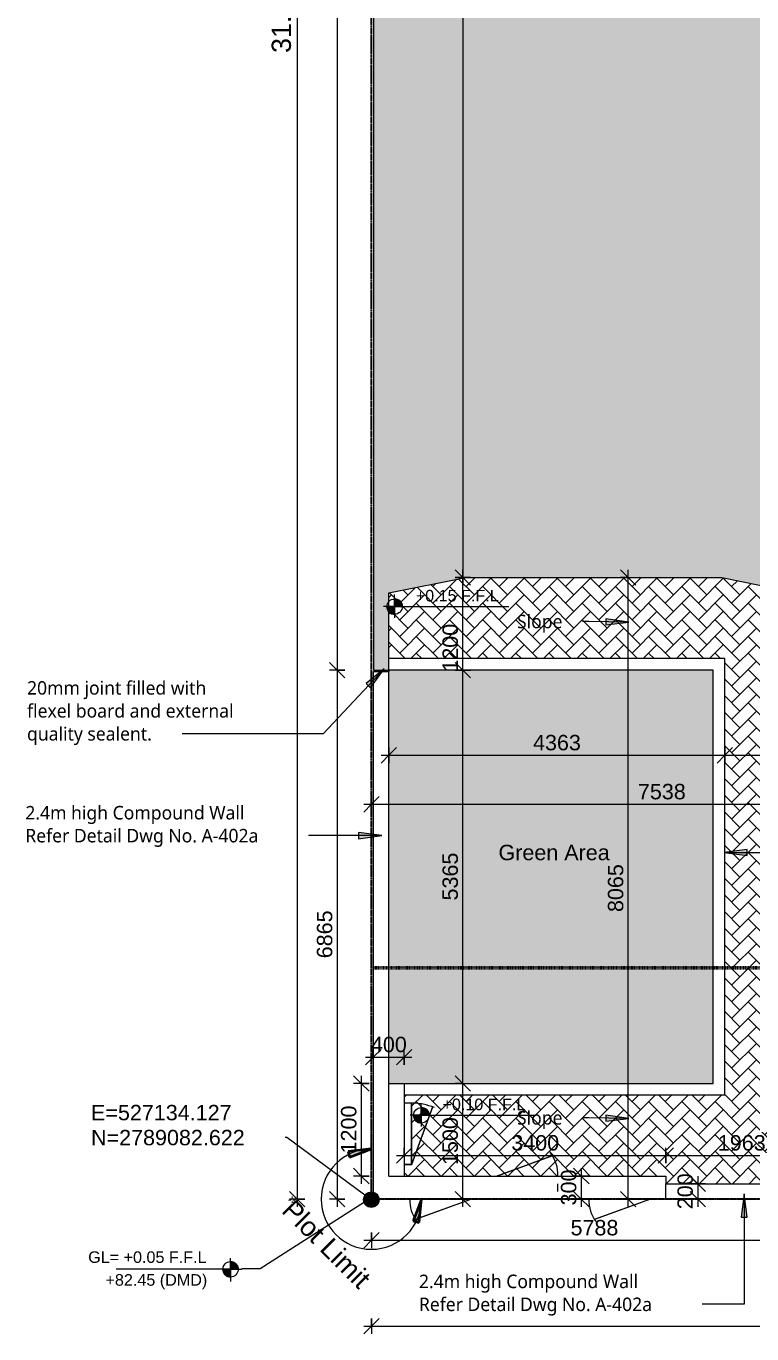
# Model space of a CAD drawing. Header units: millimetres. Extents: x -11775 to 1045055, y -409013 to 338495.
# Drawn here: x -11748 to -2323, y -19826 to -2858 of the extents above; entities that cross this region are included whole.
import ezdxf

# ---------------------------------------------------------------- set-up
doc = ezdxf.new("R2010")
doc.units = ezdxf.units.MM
doc.linetypes.add('Dash dot2', pattern=[6, 3, -1.5, 0, -1.5])
doc.linetypes.add('Double dash', pattern=[55, 20, -5, 10, -5, 10, -5])
for name, color, linetype, lineweight in [('A-ANNO-DIMS', 211, 'Continuous', 9), ('A-ANNO-DIMS-100', 211, 'Continuous', 9), ('A-ANNO-NOTE', 131, 'Continuous', 9), ('A-DETL', 90, 'Continuous', 9), ('A-DETL-GENF', 92, 'Continuous', 9), ('A-DETL-THIN', 151, 'Continuous', 9), ('A-FLOR', 192, 'Continuous', 9), ('A-FLOR-PATT', 8, 'Continuous', 9), ('A-GLAZ', 151, 'Continuous', 9), ('A-WALL', 113, 'Continuous', 9), ('C-PROP-LINE', 91, 'Double dash', 25), ('G-ANNO-TEXT', 231, 'Continuous', 9), ('Q-CASE', 31, 'Continuous', 9)]:
    doc.layers.add(name, color=color, linetype=linetype, lineweight=lineweight)
doc.styles.add('Arial', font='arial.ttf', dxfattribs={"height": 250})
doc.styles.add('Arial_1', font='arial.ttf', dxfattribs={"height": 150})
doc.styles.add('Arial_2', font='arial.ttf', dxfattribs={"height": 200})
doc.styles.add('Arial_5', font='arial.ttf', dxfattribs={"height": 250})
doc.styles.add('Lucida Sans Unicode_2', font='l_10646.ttf', dxfattribs={"height": 175})
doc.dimstyles.new('Plot-dimension', dxfattribs={"dimscale": 304.8, "dimtxt": 255.06485, "dimasz": 0.656168, "dimexe": 0.328084, "dimexo": 0.0625, "dimgap": 0.016404, "dimtad": 1, "dimlfac": 0.001, "dimrnd": 0.01, "dimzin": 0, "dimdsep": 46, "dimtxsty": 'Arial', "dimblk1": 'OBLIQUE', "dimblk2": 'OBLIQUE', "dimsah": 1, "dimcen": 0.09, "dimdle": 0.328084, "dimazin": 0, "dimtfac": 1, "dimtdec": 4, "dimtix": 1, "dimtmove": 0, "dimatfit": 3, "dimfxl": 0.328084, "dimfxlon": 1, "dimtvp": 1, "dimtolj": 1, "dimtzin": 0, "dimarcsym": 2})
doc.dimstyles.new('Plot-limit-text', dxfattribs={"dimscale": 304.8, "dimtxt": 255.06485, "dimasz": 0.984252, "dimexe": 0.787402, "dimexo": 0.492126, "dimgap": 0.574147, "dimtad": 1, "dimdec": 0, "dimzin": 0, "dimdsep": 46, "dimtxsty": 'Arial_5', "dimsah": 1, "dimcen": 0.09, "dimazin": 0, "dimtfac": 1, "dimtdec": 4, "dimtix": 1, "dimtmove": 2, "dimatfit": 3, "dimfxl": 1, "dimtvp": 1, "dimtolj": 1, "dimtzin": 0, "dimarcsym": 2})
doc.dimstyles.new('Setingout-dim', dxfattribs={"dimscale": 304.8, "dimtxt": 204.05188, "dimasz": 0.656168, "dimexe": 0.328084, "dimexo": 0.0625, "dimgap": 0.016404, "dimtad": 1, "dimdec": 0, "dimzin": 0, "dimdsep": 46, "dimtxsty": 'Arial_2', "dimblk1": 'OBLIQUE', "dimblk2": 'OBLIQUE', "dimsah": 1, "dimcen": 0.09, "dimdle": 0.328084, "dimazin": 0, "dimtfac": 1, "dimtdec": 4, "dimtix": 1, "dimtmove": 0, "dimatfit": 3, "dimfxl": 0.328084, "dimfxlon": 1, "dimtvp": 1, "dimtolj": 1, "dimtzin": 0, "dimarcsym": 2})
doc.dimstyles.new('Setingout-dim_1', dxfattribs={"dimscale": 304.8, "dimtxt": 204.05188, "dimasz": 0.656168, "dimexe": 0.328084, "dimexo": 0.0625, "dimgap": 0.016404, "dimtad": 1, "dimdec": 0, "dimzin": 0, "dimdsep": 46, "dimtxsty": 'Arial_2', "dimblk1": 'OBLIQUE', "dimblk2": 'OBLIQUE', "dimsah": 1, "dimcen": 0.09, "dimdle": 0.328084, "dimazin": 0, "dimtfac": 1, "dimtdec": 4, "dimtix": 1, "dimtmove": 2, "dimatfit": 3, "dimfxl": 0.328084, "dimfxlon": 1, "dimtvp": 1, "dimtolj": 1, "dimtzin": 0, "dimarcsym": 2})

# ---------------------------------------------------------------- blocks, each defined once
blk = doc.blocks.new('ssm - ssm-1655426-Settingout Plan')
at = {"layer": 'A-GLAZ'}
for p, q in [((-400, 100), (328, 365)), ((329, 362), (-391, 100)), ((328, 365), (329, 362))]:
    blk.add_line(p, q, dxfattribs=at)
blk.add_arc((-54, 119), 454, 357.6574, 37.6597, dxfattribs=at)
blk = doc.blocks.new('sm - sm-1656433-Settingout Plan')
at = {"layer": 'Q-CASE'}
for p, q in [((-400, 100), (328, 365)), ((329, 362), (-391, 100)), ((328, 365), (329, 362))]:
    blk.add_line(p, q, dxfattribs=at)
blk.add_arc((-54, 119), 454, 357.6574, 34.9983, dxfattribs=at)
blk = doc.blocks.new('mdb - mdb-1660036-Settingout Plan')
at = {"layer": 'Q-CASE'}
for p, q in [((-347, 469), (399, 197)), ((400, 200), (-346, 472)), ((-400, 100), (-400, 200)), ((400, 200), (-400, 200)), ((-397, 197), (397, 197)), ((-397, 197), (-397, 100)), ((400, 196), (-395, 196)), ((-395, 196), (-395, 100)), ((-160, 303), (-161, 300)), ((397, 100), (397, 197)), ((399, 197), (400, 200)), ((400, 200), (400, 100)), ((400, 100), (400, 196))]:
    blk.add_line(p, q, dxfattribs=at)
blk.add_arc((399, 197), 794, 158.0895, 179.7972, dxfattribs=at)
blk = doc.blocks.new('ONU - ONU-1657418-Settingout Plan')
at = {"layer": 'Q-CASE'}
for p, q in [((-400, 100), (328, 365)), ((329, 362), (-391, 100)), ((328, 365), (329, 362))]:
    blk.add_line(p, q, dxfattribs=at)
blk.add_arc((-54, 119), 454, 357.6574, 36.9283, dxfattribs=at)
blk = doc.blocks.new('Family - ___-757194-Settingout Plan')
at = {"layer": 'C-PROP-LINE'}
for p, q in [((-7264, -18078), (-7264, 12922)), ((324, -18078), (-7264, -18078))]:
    blk.add_line(p, q, dxfattribs=at)
blk = doc.blocks.new('DIMBLOCK5-Settingout Plan')
at = {"layer": 'A-ANNO-DIMS-100', "transparency": 16777216}
for p, q in [((-6077, 7037), (-6177, 7137)), ((-5977, 7037), (-6177, 7037)), ((-6077, 7037), (-6077, -10113)), ((-6077, 7037), (-5977, 6937)), ((-6077, 7037), (-5977, 7037)), ((-6077, -10013), (-6177, -9913)), ((-5977, -10013), (-6177, -10013)), ((-6077, -10013), (-5977, -10113)), ((-6077, -10013), (-5977, -10013))]:
    blk.add_line(p, q, dxfattribs=at)
at = {"layer": 'A-ANNO-DIMS-100', "color": 0, "transparency": 16777216, "insert": (-6341, -1872), "char_height": 200, "width": 922.94, "attachment_point": 1, "rotation": 90, "line_spacing_factor": 0.941778, "style": 'Arial_2'}
blk.add_mtext('17050', dxfattribs=at)
blk = doc.blocks.new('_Oblique')
at = {"color": 0, "linetype": 'ByBlock', "lineweight": -2}
blk.add_line((-0.5, -0.5), (0.5, 0.5), dxfattribs=at)
blk = doc.blocks.new('DIMBLOCK6-Settingout Plan')
at = {"layer": 'A-ANNO-DIMS-100', "transparency": 16777216}
for p, q in [((-6077, -16578), (-6177, -16478)), ((-6177, -16578), (-5977, -16578)), ((-6077, -16578), (-6177, -16578)), ((-6077, -18178), (-6077, -16578)), ((-6077, -16578), (-5977, -16678)), ((-6077, -18078), (-6177, -17978)), ((-6177, -18078), (-5977, -18078)), ((-6077, -18078), (-6177, -18078)), ((-6077, -18078), (-5977, -18178))]:
    blk.add_line(p, q, dxfattribs=at)
at = {"layer": 'A-ANNO-DIMS-100', "color": 0, "transparency": 16777216, "insert": (-6341, -17635), "char_height": 200, "width": 738.35, "attachment_point": 1, "rotation": 90, "line_spacing_factor": 0.941778, "style": 'Arial_2'}
blk.add_mtext('1500', dxfattribs=at)
blk = doc.blocks.new('DIMBLOCK7-Settingout Plan')
at = {"layer": 'A-ANNO-DIMS-100', "transparency": 16777216}
for p, q in [((-6077, -11213), (-6177, -11113)), ((-6177, -11213), (-5977, -11213)), ((-6077, -11213), (-6177, -11213)), ((-6077, -16578), (-6077, -11213)), ((-6077, -11213), (-5977, -11313)), ((-6077, -16578), (-6177, -16478)), ((-6177, -16578), (-5977, -16578)), ((-6077, -16578), (-6177, -16578)), ((-6077, -16578), (-5977, -16678))]:
    blk.add_line(p, q, dxfattribs=at)
at = {"layer": 'A-ANNO-DIMS-100', "color": 0, "transparency": 16777216, "insert": (-6341, -14203), "char_height": 200, "width": 738.35, "attachment_point": 1, "rotation": 90, "line_spacing_factor": 0.941778, "style": 'Arial_2'}
blk.add_mtext('5365', dxfattribs=at)
blk = doc.blocks.new('DIMBLOCK8-Settingout Plan')
at = {"layer": 'A-ANNO-DIMS-100', "transparency": 16777216}
for p, q in [((-6077, -10013), (-6177, -9913)), ((-6077, -11213), (-6077, -9913)), ((-6177, -10013), (-5977, -10013)), ((-6077, -10013), (-6177, -10013)), ((-6077, -10013), (-5977, -10113)), ((-6077, -11213), (-6177, -11113)), ((-6177, -11213), (-5977, -11213)), ((-6077, -11213), (-6177, -11213)), ((-6077, -11213), (-5977, -11313))]:
    blk.add_line(p, q, dxfattribs=at)
at = {"layer": 'A-ANNO-DIMS-100', "color": 0, "transparency": 16777216, "insert": (-6341, -11234), "char_height": 200, "width": 738.35, "attachment_point": 1, "rotation": 90, "line_spacing_factor": 0.941778, "style": 'Arial_2'}
blk.add_mtext('1200', dxfattribs=at)
blk = doc.blocks.new('DIMBLOCK12-Settingout Plan')
at = {"layer": 'A-ANNO-DIMS-100', "transparency": 16777216}
for p, q in [((-7139, -12319), (-2676, -12319)), ((-7039, -12319), (-7139, -12419)), ((-7039, -12319), (-6939, -12219)), ((-7039, -12219), (-7039, -12419)), ((-7039, -12319), (-7039, -12219)), ((-2676, -12319), (-2776, -12419)), ((-2676, -12319), (-2576, -12219)), ((-2676, -12219), (-2676, -12419)), ((-2676, -12319), (-2676, -12219))]:
    blk.add_line(p, q, dxfattribs=at)
at = {"layer": 'A-ANNO-DIMS-100', "color": 0, "transparency": 16777216, "insert": (-5165, -12054), "char_height": 200, "width": 738.35, "attachment_point": 1, "line_spacing_factor": 0.941778, "style": 'Arial_2'}
blk.add_mtext('4363', dxfattribs=at)
blk = doc.blocks.new('DIMBLOCK13-Settingout Plan')
at = {"layer": 'A-ANNO-DIMS-100', "transparency": 16777216}
for p, q in [((-2676, -12319), (-2776, -12419)), ((-2676, -12319), (-2576, -12219)), ((-2676, -12219), (-2676, -12419)), ((-2676, -12319), (-2676, -12219)), ((-2676, -12319), (424, -12319)), ((324, -12319), (224, -12419)), ((324, -12319), (424, -12219)), ((324, -12219), (324, -12419)), ((324, -12319), (324, -12219))]:
    blk.add_line(p, q, dxfattribs=at)
at = {"layer": 'A-ANNO-DIMS-100', "color": 0, "transparency": 16777216, "insert": (-1484, -12054), "char_height": 200, "width": 738.35, "attachment_point": 1, "line_spacing_factor": 0.941778, "style": 'Arial_2'}
blk.add_mtext('3000', dxfattribs=at)
blk = doc.blocks.new('DIMBLOCK22-Settingout Plan')
at = {"layer": 'A-ANNO-DIMS-100', "transparency": 16777216}
for p, q in [((-8229, 12922), (-8329, 13022)), ((-8129, 12922), (-8329, 12922)), ((-8229, 13022), (-8229, -18178)), ((-8229, 12922), (-8129, 12822)), ((-8229, 12922), (-8129, 12922)), ((-8229, -18078), (-8329, -17978)), ((-8129, -18078), (-8329, -18078)), ((-8229, -18078), (-8129, -18178)), ((-8229, -18078), (-8129, -18078))]:
    blk.add_line(p, q, dxfattribs=at)
at = {"layer": 'A-ANNO-DIMS-100', "color": 0, "transparency": 16777216, "insert": (-8559, -3206), "char_height": 250, "width": 1506.84, "attachment_point": 1, "rotation": 90, "line_spacing_factor": 0.941778, "style": 'Arial'}
blk.add_mtext('31.00 m', dxfattribs=at)
blk = doc.blocks.new('DIMBLOCK25-Settingout Plan')
at = {"layer": 'A-ANNO-DIMS-100', "transparency": 16777216}
for p, q in [((-7264, -19726), (-7164, -19626)), ((-7264, -19626), (-7264, -19826)), ((-7264, -19726), (-7264, -19626)), ((6736, -19726), (6836, -19626)), ((6736, -19626), (6736, -19826)), ((6736, -19726), (6736, -19626)), ((-7364, -19726), (6836, -19726)), ((-7264, -19726), (-7364, -19826)), ((6736, -19726), (6636, -19826))]:
    blk.add_line(p, q, dxfattribs=at)
at = {"layer": 'A-ANNO-DIMS-100', "color": 0, "transparency": 16777216, "insert": (-892, -19396), "char_height": 250, "width": 1506.84, "attachment_point": 1, "line_spacing_factor": 0.941778, "style": 'Arial'}
blk.add_mtext('14.00 m', dxfattribs=at)
blk = doc.blocks.new('DIMBLOCK26-Settingout Plan')
at = {"layer": 'A-ANNO-DIMS-100', "lineweight": 35, "transparency": 16777216}
for points in [[(-7264, -17427), (-7565, -17458), (-7547, -17535)], [(-6613, -18078), (-6721, -18361), (-6644, -18379)]]:
    blk.add_hatch(color=256, dxfattribs=at).paths.add_polyline_path(points)
at = {"layer": 'A-ANNO-DIMS-100', "transparency": 16777216}
for p, q in [((-7264, -17427), (-7264, -17097)), ((-7264, -17427), (-7264, -17427)), ((-7264, -17427), (-7264, -17667)), ((-6613, -18078), (-6853, -18078)), ((-6613, -18078), (-6283, -18078))]:
    blk.add_line(p, q, dxfattribs=at)
at = {"layer": 'A-ANNO-DIMS-100', "lineweight": 35, "transparency": 16777216}
for p, q in [((-7264, -17427), (-7565, -17458)), ((-7565, -17458), (-7547, -17535)), ((-7547, -17535), (-7264, -17427)), ((-6613, -18078), (-6721, -18361)), ((-6644, -18379), (-6613, -18078)), ((-6721, -18361), (-6644, -18379))]:
    blk.add_line(p, q, dxfattribs=at)
at = {"layer": 'A-ANNO-DIMS-100', "transparency": 16777216}
blk.add_arc((-7264, -18078), 651, 90, 360, dxfattribs=at)
blk.add_arc((-7264, -18078), 651, 90, 360, dxfattribs=at)
at = {"layer": 'A-ANNO-DIMS-100', "color": 0, "transparency": 16777216, "insert": (-8266, -18064), "char_height": 250, "width": 1723.45, "attachment_point": 1, "rotation": 315, "line_spacing_factor": 0.941778, "style": 'Arial_5'}
blk.add_mtext('\u200c\u200dPlot Limit', dxfattribs=at)
blk = doc.blocks.new('DIMBLOCK35-Settingout Plan')
at = {"layer": 'A-ANNO-DIMS-100', "transparency": 16777216}
for p, q in [((-7364, -18612), (-1476, -18612)), ((-7264, -18612), (-7364, -18712)), ((-7264, -18612), (-7164, -18512)), ((-7264, -18512), (-7264, -18712)), ((-7264, -18612), (-7264, -18512)), ((-1476, -18612), (-1576, -18712)), ((-1476, -18612), (-1376, -18512)), ((-1476, -18512), (-1476, -18712)), ((-1476, -18612), (-1476, -18512))]:
    blk.add_line(p, q, dxfattribs=at)
at = {"layer": 'A-ANNO-DIMS-100', "color": 0, "transparency": 16777216, "insert": (-4678, -18348), "char_height": 200, "width": 738.35, "attachment_point": 1, "line_spacing_factor": 0.941778, "style": 'Arial_2'}
blk.add_mtext('5788', dxfattribs=at)
blk = doc.blocks.new('DIMBLOCK40-Settingout Plan')
at = {"layer": 'A-ANNO-DIMS-100', "transparency": 16777216}
for p, q in [((-7707, 12922), (-7807, 13022)), ((-7607, 12922), (-7807, 12922)), ((-7707, 13022), (-7707, -11213)), ((-7707, 12922), (-7607, 12822)), ((-7707, 12922), (-7607, 12922)), ((-7707, -11213), (-7807, -11113)), ((-7607, -11213), (-7807, -11213)), ((-7707, -11213), (-7607, -11313)), ((-7707, -11213), (-7607, -11213))]:
    blk.add_line(p, q, dxfattribs=at)
at = {"layer": 'A-ANNO-DIMS-100', "color": 0, "transparency": 16777216, "insert": (-7972, 470), "char_height": 200, "width": 922.94, "attachment_point": 1, "rotation": 90, "line_spacing_factor": 0.941778, "style": 'Arial_2'}
blk.add_mtext('24135', dxfattribs=at)
blk = doc.blocks.new('DIMBLOCK41-Settingout Plan')
at = {"layer": 'A-ANNO-DIMS-100', "transparency": 16777216}
for p, q in [((-7707, -11213), (-7807, -11113)), ((-7607, -11213), (-7807, -11213)), ((-7707, -11213), (-7707, -18178)), ((-7707, -11213), (-7607, -11313)), ((-7707, -11213), (-7607, -11213)), ((-7707, -18078), (-7807, -17978)), ((-7607, -18078), (-7807, -18078)), ((-7707, -18078), (-7607, -18178)), ((-7707, -18078), (-7607, -18078))]:
    blk.add_line(p, q, dxfattribs=at)
at = {"layer": 'A-ANNO-DIMS-100', "color": 0, "transparency": 16777216, "insert": (-7972, -14953), "char_height": 200, "width": 738.35, "attachment_point": 1, "rotation": 90, "line_spacing_factor": 0.941778, "style": 'Arial_2'}
blk.add_mtext('6865', dxfattribs=at)
blk = doc.blocks.new('125-lvl - BEL-LVL-1026112-Settingout Plan')
at = {"layer": 'A-ANNO-NOTE'}
h = blk.add_hatch(color=256, dxfattribs=at)
edge = h.paths.add_edge_path()
edge.add_line((0, 0), (0, -1))
edge.add_arc((0, 0), 1, 180, 270, ccw=False)
edge.add_line((-1, 0), (0, 0))
h = blk.add_hatch(color=256, dxfattribs=at)
edge = h.paths.add_edge_path()
edge.add_line((0, 0), (0, 1))
edge.add_arc((0, 0), 1, 0, 90, ccw=False)
edge.add_line((1, 0), (0, 0))
for p, q in [((0, 0), (-1.45, 0)), ((0, 0), (-1, 0)), ((0, 0), (0, 1.58)), ((0, 1), (0, 0)), ((0, 0), (2.78, 0)), ((0, 0), (0, -1.46)), ((0, -1), (0, 0)), ((0, 0), (1, 0)), ((2.78, 0), (14.85, 0))]:
    blk.add_line(p, q, dxfattribs=at)
blk.add_circle((0, 0), 1, dxfattribs=at)
for start, end in [(0, 90), (180, 270)]:
    blk.add_arc((0, 0), 1, start, end, dxfattribs=at)
blk = doc.blocks.new('DIMBLOCK44-Settingout Plan')
at = {"layer": 'A-ANNO-DIMS-100', "transparency": 16777216}
for p, q in [((-3929, -10013), (-4029, -9913)), ((-3929, -18178), (-3929, -9913)), ((-4029, -10013), (-3829, -10013)), ((-3929, -10013), (-4029, -10013)), ((-3929, -10013), (-3829, -10113)), ((-3929, -18078), (-4029, -17978)), ((-4029, -18078), (-3829, -18078)), ((-3929, -18078), (-4029, -18078)), ((-3929, -18078), (-3829, -18178))]:
    blk.add_line(p, q, dxfattribs=at)
at = {"layer": 'A-ANNO-DIMS-100', "color": 0, "transparency": 16777216, "insert": (-4193, -14353), "char_height": 200, "width": 738.35, "attachment_point": 1, "rotation": 90, "line_spacing_factor": 0.941778, "style": 'Arial_2'}
blk.add_mtext('8065', dxfattribs=at)
blk = doc.blocks.new('DIMBLOCK46-Settingout Plan')
at = {"layer": 'A-ANNO-DIMS-100', "transparency": 16777216}
for p, q in [((-7264, -12955), (-7164, -12855)), ((-7264, -12855), (-7264, -13055)), ((-7264, -12955), (-7264, -12855)), ((274, -12955), (374, -12855)), ((274, -13055), (274, -12855)), ((-7364, -12955), (374, -12955)), ((-7264, -12955), (-7364, -13055)), ((274, -12955), (174, -13055)), ((274, -12955), (274, -13055))]:
    blk.add_line(p, q, dxfattribs=at)
at = {"layer": 'A-ANNO-DIMS-100', "color": 0, "transparency": 16777216, "insert": (-3803, -12690), "char_height": 200, "width": 738.35, "attachment_point": 1, "line_spacing_factor": 0.941778, "style": 'Arial_2'}
blk.add_mtext('7538', dxfattribs=at)
blk = doc.blocks.new('DIMBLOCK56-Settingout Plan')
at = {"layer": 'A-ANNO-DIMS-100', "transparency": 16777216}
for p, q in [((-7395, -16578), (-7495, -16478)), ((-7295, -16578), (-7495, -16578)), ((-7395, -16478), (-7395, -17878)), ((-7395, -16578), (-7295, -16678)), ((-7395, -16578), (-7295, -16578)), ((-7395, -17778), (-7495, -17678)), ((-7295, -17778), (-7495, -17778)), ((-7395, -17778), (-7295, -17878)), ((-7395, -17778), (-7295, -17778))]:
    blk.add_line(p, q, dxfattribs=at)
at = {"layer": 'A-ANNO-DIMS-100', "color": 0, "transparency": 16777216, "insert": (-7659, -17485), "char_height": 200, "width": 738.35, "attachment_point": 1, "rotation": 90, "line_spacing_factor": 0.941778, "style": 'Arial_2'}
blk.add_mtext('1200', dxfattribs=at)
blk = doc.blocks.new('DIMBLOCK57-Settingout Plan')
at = {"layer": 'A-ANNO-DIMS-100', "transparency": 16777216}
for p, q in [((-7339, -16236), (-6739, -16236)), ((-7239, -16236), (-7339, -16336)), ((-7239, -16236), (-7139, -16136)), ((-7239, -16136), (-7239, -16336)), ((-7239, -16236), (-7239, -16136)), ((-6839, -16236), (-6939, -16336)), ((-6839, -16236), (-6739, -16136)), ((-6839, -16336), (-6839, -16136)), ((-6839, -16236), (-6839, -16336))]:
    blk.add_line(p, q, dxfattribs=at)
at = {"layer": 'A-ANNO-DIMS-100', "color": 0, "transparency": 16777216, "insert": (-7270, -15971), "char_height": 200, "width": 553.77, "attachment_point": 1, "line_spacing_factor": 0.941778, "style": 'Arial_2'}
blk.add_mtext('400', dxfattribs=at)
blk = doc.blocks.new('DIMBLOCK58-Settingout Plan')
at = {"layer": 'A-ANNO-DIMS-100', "transparency": 16777216}
for p, q in [((-6839, -17511), (-6739, -17411)), ((-6839, -17411), (-6839, -17611)), ((-6839, -17511), (-6839, -17411)), ((-3439, -17511), (-3339, -17411)), ((-3439, -17611), (-3439, -17411)), ((-6939, -17511), (-3439, -17511)), ((-6839, -17511), (-6939, -17611)), ((-3439, -17511), (-3539, -17611)), ((-3439, -17511), (-3439, -17611))]:
    blk.add_line(p, q, dxfattribs=at)
at = {"layer": 'A-ANNO-DIMS-100', "color": 0, "transparency": 16777216, "insert": (-5447, -17247), "char_height": 200, "width": 738.35, "attachment_point": 1, "line_spacing_factor": 0.941778, "style": 'Arial_2'}
blk.add_mtext('3400', dxfattribs=at)
blk = doc.blocks.new('DIMBLOCK59-Settingout Plan')
at = {"layer": 'A-ANNO-DIMS-100', "transparency": 16777216}
for p, q in [((-3439, -17511), (-3339, -17411)), ((-3439, -17611), (-3439, -17411)), ((-1476, -17511), (-1376, -17411)), ((-1476, -17411), (-1476, -17611)), ((-1476, -17511), (-1476, -17411)), ((-3439, -17511), (-3539, -17611)), ((-3439, -17511), (-1376, -17511)), ((-3439, -17511), (-3439, -17611)), ((-1476, -17511), (-1576, -17611))]:
    blk.add_line(p, q, dxfattribs=at)
at = {"layer": 'A-ANNO-DIMS-100', "color": 0, "transparency": 16777216, "insert": (-2765, -17247), "char_height": 200, "width": 738.35, "attachment_point": 1, "line_spacing_factor": 0.941778, "style": 'Arial_2'}
blk.add_mtext('1963', dxfattribs=at)
blk = doc.blocks.new('DIMBLOCK60-Settingout Plan')
at = {"layer": 'A-ANNO-DIMS-100', "transparency": 16777216}
for p, q in [((-4538, -17778), (-4638, -17678)), ((-4438, -17778), (-4638, -17778)), ((-4538, -17678), (-4538, -18178)), ((-4538, -17778), (-4438, -17878)), ((-4538, -17778), (-4438, -17778)), ((-4538, -18078), (-4638, -17978)), ((-4438, -18078), (-4638, -18078)), ((-4538, -18078), (-4438, -18178)), ((-4538, -18078), (-4438, -18078))]:
    blk.add_line(p, q, dxfattribs=at)
at = {"layer": 'A-ANNO-DIMS-100', "color": 0, "transparency": 16777216, "insert": (-4803, -18159), "char_height": 200, "width": 553.77, "attachment_point": 1, "rotation": 90, "line_spacing_factor": 0.941778, "style": 'Arial_2'}
blk.add_mtext('300', dxfattribs=at)
blk = doc.blocks.new('DIMBLOCK61-Settingout Plan')
at = {"layer": 'A-ANNO-DIMS-100', "transparency": 16777216}
for p, q in [((-3026, -17878), (-3126, -17778)), ((-3026, -17778), (-3026, -18178)), ((-2926, -17878), (-3126, -17878)), ((-3026, -18078), (-3126, -17978)), ((-3026, -17878), (-2926, -17978)), ((-3026, -17878), (-2926, -17878)), ((-2926, -18078), (-3126, -18078)), ((-3026, -18078), (-2926, -18178)), ((-3026, -18078), (-2926, -18078))]:
    blk.add_line(p, q, dxfattribs=at)
at = {"layer": 'A-ANNO-DIMS-100', "color": 0, "transparency": 16777216, "insert": (-3290, -18209), "char_height": 200, "width": 553.77, "attachment_point": 1, "rotation": 90, "line_spacing_factor": 0.941778, "style": 'Arial_2'}
blk.add_mtext('200', dxfattribs=at)

msp = doc.modelspace()

# ---------------------------------------------------------------- hatches: boundary and pattern name
at = {"layer": 'A-ANNO-NOTE'}
msp.add_hatch(color=256, dxfattribs=at).paths.add_polyline_path([(-2682.305, -13579.302), (-2382.305, -13618.797), (-2382.305, -13539.806)])
h = msp.add_hatch(color=256, dxfattribs=at)
edge = h.paths.add_edge_path()
edge.add_arc((-7292.207, -18079.067), 50, 0, 360)
at = {"layer": 'A-DETL-GENF'}
msp.add_hatch(color=9, dxfattribs=at).paths.add_polyline_path([(-7238.853, -11212.83), (-7038.853, -11212.83), (-7038.853, -10212.83), (-6038.853, -10012.83), (-2713.853, -10012.83), (-1713.853, -10212.83), (-1713.853, -7027.83), (3736.147, -7027.83), (3736.147, -2162.83), (3786.147, -2162.83), (3786.147, -1562.83), (3736.147, -1562.83), (3736.147, 1322.17), (3786.147, 1322.17), (3786.147, 1921.894), (3736.147, 1921.619), (3736.147, 5022.17), (-2788.853, 5022.17), (-2788.853, 7137.17), (-3788.853, 7137.17), (-3788.853, 7037.17), (-6238.853, 7037.17), (-6238.853, 7137.17), (-7238.853, 7137.17), (-7238.853, -10958.112)])
at = {"layer": 'A-FLOR-PATT'}
h = msp.add_hatch(dxfattribs=at)
h.set_pattern_fill('FP_3', color=256, style=0, pattern_type=2)
h.set_pattern_definition([(0, (0, 0), (812.8, 203.2), [33.528, -576.072, 33.528, -576.072, -3251.2]), (0, (0, 0), (812.8, 203.2), [-1219.2, 33.528, -1185.672, 33.528, -576.072, -1422.4]), (0, (0, 0), (812.8, 203.2), [-3048, 33.528, -372.872, 33.528, -982.472]), (120, (304.8, 101.6), (-582.3764, 602.3054), [33.528, -576.072, 33.528, -576.072, -3251.2]), (120, (304.8, 101.6), (-582.3764, 602.3054), [-1219.2, 33.528, -1185.672, 33.528, -576.072, -1422.4]), (120, (304.8, 101.6), (-582.3764, 602.3054), [-3048, 33.528, -372.872, 33.528, -982.472]), (240, (406.4, 508), (-230.4236, -805.5054), [33.528, -576.072, 33.528, -576.072, -3251.2]), (240, (406.4, 508), (-230.4236, -805.5054), [-1219.2, 33.528, -1185.672, 33.528, -576.072, -1422.4]), (240, (406.4, 508), (-230.4236, -805.5054), [-3048, 33.528, -372.872, 33.528, -982.472])])
h.paths.add_polyline_path([(-7038.853, -16577.829), (-2826.351, -16577.829), (-2826.351, -11212.83), (-7038.853, -11212.83), (-7038.853, -11807.682)])
h.paths.add_polyline_path([(6723.647, -9862.83), (6736.147, -9862.83), (6736.147, 12922.171), (-4138.853, 12922.163), (-4138.853, 9972.171), (5886.147, 9972.171), (5886.147, -9862.83), (6523.647, -9862.83)])
h = msp.add_hatch(dxfattribs=at)
h.set_pattern_fill('FP_1', color=256, style=0, pattern_type=2)
h.set_pattern_definition([(45, (0, 0), (0, 215.5261), [457.2, -152.4]), (135, (107.76, 107.76), (1e-14, 215.5261), [457.2, -152.4])])
h.paths.add_polyline_path([(323.649, -17877.829), (323.649, -16777.849), (273.649, -16777.849), (273.649, -12977.849), (323.649, -12977.849), (323.649, -11677.869), (6736.147, -11677.869), (6736.147, -10012.83), (5736.147, -10012.83), (5736.147, -8377.83), (1035.647, -9578.114), (-1713.853, -9578.114), (-1713.853, -10212.83), (-2713.853, -10012.83), (-6038.853, -10012.83), (-7038.853, -10212.83), (-7038.853, -11062.83), (-2676.351, -11062.83), (-2676.351, -16727.829), (-6838.853, -16727.829), (-6838.853, -16827.83), (-6738.853, -16827.83), (-6738.853, -17627.83), (-6838.853, -17627.83), (-6838.853, -17777.829), (-3438.853, -17777.829), (-3438.853, -17877.829), (-204.486, -17877.829)])
h.paths.add_polyline_path([(-6741.853, -17624.83), (-6743.008, -16830.83), (-6838.853, -16830.83), (-6838.853, -16832.805), (-6743.008, -16832.805), (-6743.008, -17624.83)])
at = {"layer": 'G-ANNO-TEXT'}
for points in [[(-3920.47, -10590.182), (-4219.876, -10546.411), (-4221.003, -10625.395)], [(-7097.456, -11195.592), (-7331.418, -11387.482), (-7273.781, -11441.497)], [(-7130.648, -13361.122), (-7430.662, -13321.738), (-7430.633, -13400.729)], [(-3920.47, -17030.182), (-4219.876, -16986.411), (-4221.003, -17065.395)], [(-2424.036, -18010.267), (-2463.532, -18310.267), (-2384.54, -18310.267)]]:
    msp.add_hatch(color=7, dxfattribs=at).paths.add_polyline_path(points)
h = msp.add_hatch(color=7, dxfattribs=at)
edge = h.paths.add_edge_path()
edge.add_arc((-7264.955, -18085.323), 100, 0, 360)

# ---------------------------------------------------------------- linework, layer by layer
at = {"layer": 'A-ANNO-NOTE'}
for p, q in [((-2382.305, -13539.806), (-2682.305, -13579.302)), ((-2382.305, -13618.797), (-2382.305, -13539.806)), ((-2682.305, -13579.302), (-2382.305, -13618.797)), ((-2682.305, -13579.302), (-1848.261, -13579.302)), ((-7292.207, -18079.067), (-8706.515, -18980.309)), ((-8706.515, -18980.309), (-8947.756, -18980.309))]:
    msp.add_line(p, q, dxfattribs=at)
msp.add_circle((-7292.207, -18079.067), 50, dxfattribs=at)
at = {"layer": 'A-DETL', "linetype": 'Dash dot2', "lineweight": 50}
msp.add_line((-7263.853, -15077.829), (3736.147, -15077.829), dxfattribs=at)
at = {"layer": 'A-DETL-THIN'}
for p, q in [((-7238.853, 7137.17), (-7238.853, -11212.83)), ((-7038.853, -10212.83), (-6038.853, -10012.83)), ((-6038.853, -10012.83), (-2713.853, -10012.83)), ((-2713.853, -10012.83), (-1713.853, -10212.83)), ((-7038.853, -11212.83), (-7038.853, -10212.83)), ((-7238.853, -11212.83), (-7038.853, -11212.83))]:
    msp.add_line(p, q, dxfattribs=at)
at = {"layer": 'A-FLOR'}
for p, q in [((-2676.351, -11062.83), (-7038.853, -11062.83)), ((-2676.351, -16727.829), (-2676.351, -11062.83)), ((-7038.853, -11212.83), (-7038.853, -11232.83)), ((-2676.351, -16727.829), (-6838.853, -16727.829))]:
    msp.add_line(p, q, dxfattribs=at)
at = {"layer": 'A-WALL'}
for p, q in [((-7238.853, -18077.829), (-7238.853, -11232.83)), ((-7238.853, -11232.83), (-7038.853, -11232.83)), ((-2826.351, -11212.83), (-7038.853, -11212.83)), ((-7038.853, -17777.829), (-7038.853, -11232.83)), ((-2826.351, -16577.829), (-2826.351, -11212.83)), ((-7038.853, -16577.829), (-2826.351, -16577.829)), ((-6838.853, -16577.829), (-6838.853, -17777.829)), ((-7038.853, -17777.829), (-3438.853, -17777.829)), ((-3438.853, -17777.829), (-3438.853, -17877.829)), ((-4841.853, -17977.829), (-4841.853, -17877.829)), ((-3438.853, -17877.829), (-1476.351, -17877.829)), ((-3438.853, -18077.829), (-3438.853, -17877.829)), ((-1476.351, -18077.829), (-7238.853, -18077.829))]:
    msp.add_line(p, q, dxfattribs=at)
at = {"layer": 'G-ANNO-TEXT', "color": 7}
for p, q in [((-4442.071, -10582.742), (-4523.148, -10582.742)), ((-3920.47, -10590.182), (-4442.071, -10582.742)), ((-4219.876, -10546.411), (-4221.003, -10625.395)), ((-4221.003, -10625.395), (-3920.47, -10590.182)), ((-3920.47, -10590.182), (-4219.876, -10546.411)), ((-7097.456, -11195.592), (-7888.655, -12039.838)), ((-7097.456, -11195.592), (-7331.418, -11387.482)), ((-7273.781, -11441.497), (-7097.456, -11195.592)), ((-7331.418, -11387.482), (-7273.781, -11441.497)), ((-8397.963, -12039.838), (-9721.463, -12039.838)), ((-7888.655, -12039.838), (-8397.963, -12039.838)), ((-8056.408, -13361.466), (-8079.274, -13361.466)), ((-7130.648, -13361.122), (-8056.408, -13361.466)), ((-7130.648, -13361.122), (-7430.662, -13321.738)), ((-7430.662, -13321.738), (-7430.633, -13400.729)), ((-7430.633, -13400.729), (-7130.648, -13361.122)), ((-4442.071, -17022.742), (-4523.148, -17022.742)), ((-3920.47, -17030.182), (-4442.071, -17022.742)), ((-4219.876, -16986.411), (-4221.003, -17065.395)), ((-4221.003, -17065.395), (-3920.47, -17030.182)), ((-3920.47, -17030.182), (-4219.876, -16986.411)), ((-8658.644, -17278.795), (-8664.409, -17278.795)), ((-8362.028, -17278.795), (-8658.644, -17278.795)), ((-7264.955, -18085.323), (-8362.028, -17278.795)), ((-2424.036, -18010.267), (-2463.532, -18310.267)), ((-2384.54, -18310.267), (-2424.036, -18010.267)), ((-2424.036, -18010.267), (-2424.036, -19442.629)), ((-2463.532, -18310.267), (-2384.54, -18310.267)), ((-2904.581, -19442.629), (-2969.989, -19442.629)), ((-2424.036, -19442.629), (-2904.581, -19442.629))]:
    msp.add_line(p, q, dxfattribs=at)
msp.add_circle((-7264.955, -18085.323), 100, dxfattribs=at)

# ---------------------------------------------------------------- block references
at = {"layer": 'A-ANNO-NOTE', "xscale": 100, "yscale": 100, "zscale": 100}
for p in [(-6962.632, -10389.141), (-6615.632, -16990.296)]:
    msp.add_blockref('125-lvl - BEL-LVL-1026112-Settingout Plan', p, dxfattribs=at)
at = {"layer": 'A-ANNO-NOTE', "xscale": 100, "yscale": 100, "zscale": 100, "rotation": 180}
msp.add_blockref('125-lvl - BEL-LVL-1026112-Settingout Plan', (-9093.139, -18988.528), dxfattribs=at)
at = {"layer": 'A-GLAZ'}
msp.add_blockref('ssm - ssm-1655426-Settingout Plan', (-5241.853, -17877.829), dxfattribs=at)
at = {"layer": 'C-PROP-LINE'}
msp.add_blockref('Family - ___-757194-Settingout Plan', (0, 0), dxfattribs=at)
at = {"layer": 'Q-CASE'}
for name, p, rotation in [('mdb - mdb-1660036-Settingout Plan', (-6938.853, -17227.83), 269.9999999999999), ('sm - sm-1656433-Settingout Plan', (-6363.853, -17977.829), 180), ('ONU - ONU-1657418-Settingout Plan', (-4038.853, -17977.829), 180)]:
    msp.add_blockref(name, p, dxfattribs=dict(at, rotation=rotation))

# ---------------------------------------------------------------- texts
at = {"layer": 'A-ANNO-NOTE', "char_height": 150, "attachment_point": 1, "style": 'Arial_1'}
for s, insert, width in [('+0.15 F.F.L', (-6687.874, -10172.272), 1338.81813), ('+0.10 F.F.L', (-6340.874, -16773.427), 1338.81813), ('GL= +0.05 F.F.L', (-10941.897, -18755.221), 1908.01625), ('+82.45 (DMD)', (-10716.897, -19051.043), 1635.4425)]:
    msp.add_mtext(s, dxfattribs=dict(at, insert=insert, width=width))
at = {"layer": 'G-ANNO-TEXT', "color": 7, "attachment_point": 1}
for s, insert, char_height, width, style in [('Slope', (-5373.271, -10495.242), 175, 785.65375, 'Lucida Sans Unicode_2'), ('20mm joint filled with ', (-11736.163, -11357.026), 175, 3318.98625, 'Lucida Sans Unicode_2'), ('flexel board and external ', (-11736.163, -11654.682), 175, 3743.88062, 'Lucida Sans Unicode_2'), ('quality sealent.', (-11736.163, -11952.338), 175, 2196.62375, 'Lucida Sans Unicode_2'), ('2.4m high Compound Wall ', (-11758.608, -12976.31), 175, 3960.33625, 'Lucida Sans Unicode_2'), ('Refer Detail Dwg No. A-402a', (-11758.608, -13273.966), 175, 4208.85938, 'Lucida Sans Unicode_2'), ('Green Area', (-5613.488, -13480.079), 200, 1779.74625, 'Arial_2'), ('Slope', (-5373.271, -16935.242), 175, 785.65375, 'Lucida Sans Unicode_2'), ('2.4m high Compound Wall ', (-6646.781, -19057.473), 175, 3960.33625, 'Lucida Sans Unicode_2'), ('Refer Detail Dwg No. A-402a', (-6646.781, -19355.129), 175, 4208.85938, 'Lucida Sans Unicode_2')]:
    msp.add_mtext(s, dxfattribs=dict(at, insert=insert, char_height=char_height, width=width, style=style))

# ---------------------------------------------------------------- dimensions: what is measured, and where the dimension line sits
at = {"layer": 'A-ANNO-DIMS'}
for base, p1, p2, dimstyle, override, picture, middle in [((-8229.407, -18077.829), (-8129.407, 12922.171), (-8129.407, -18077.829), 'Plot-dimension', {"dimpost": '<> m', "dimfxl": 31000.00075}, 'DIMBLOCK22-Settingout Plan', (-8362.135, -2577.829)), ((-7706.932, -11212.83), (-7606.932, 12922.171), (-7606.932, -11212.83), 'Setingout-dim', {"dimpost": '<>', "dimfxl": 24135.001504}, 'DIMBLOCK40-Settingout Plan', (-7814.115, 854.671)), ((-6076.748, -10012.83), (-5976.748, 7037.17), (-5976.748, -10012.83), 'Setingout-dim', {"dimpost": '<>', "dimfxl": 17050}, 'DIMBLOCK5-Settingout Plan', (-6183.863, -1487.83)), ((-3928.578, -10012.83), (-4028.578, -18077.829), (-4028.578, -10012.83), 'Setingout-dim', {"dimpost": '<>', "dimfxl": 8064.999246}, 'DIMBLOCK44-Settingout Plan', (-4035.693, -14045.33)), ((-7706.932, -18077.829), (-7606.932, -11212.83), (-7606.932, -18077.829), 'Setingout-dim', {"dimpost": '<>', "dimfxl": 6864.999246}, 'DIMBLOCK41-Settingout Plan', (-7814.047, -14645.33)), ((-6076.748, -11212.83), (-6176.748, -16577.829), (-6176.748, -11212.83), 'Setingout-dim', {"dimpost": '<>', "dimfxl": 5364.999246}, 'DIMBLOCK7-Settingout Plan', (-6183.931, -13895.33)), ((-7394.732, -17777.829), (-7294.732, -16577.829), (-7294.732, -17777.829), 'Setingout-dim', {"dimpost": '<>', "dimfxl": 1200}, 'DIMBLOCK56-Settingout Plan', (-7501.847, -17177.829)), ((-6076.748, -16577.829), (-6176.748, -18077.829), (-6176.748, -16577.829), 'Setingout-dim', {"dimpost": '<>', "dimfxl": 1500}, 'DIMBLOCK6-Settingout Plan', (-6183.863, -17327.829)), ((-4538.018, -18077.829), (-4438.018, -17777.829), (-4438.018, -18077.829), 'Setingout-dim', {"dimpost": '<>', "dimfxl": 300}, 'DIMBLOCK60-Settingout Plan', (-4645.2, -17927.829)), ((-3025.526, -18077.829), (-2925.526, -17877.829), (-2925.526, -18077.829), 'Setingout-dim', {"dimpost": '<>', "dimfxl": 200}, 'DIMBLOCK61-Settingout Plan', (-3132.64, -17977.829))]:
    dim = msp.add_linear_dim(base=base, p1=p1, p2=p2, angle=90, dimstyle=dimstyle, override=override, dxfattribs=at)
    dim.commit()
    dim.dimension.update_dxf_attribs({"geometry": picture, "text_midpoint": middle})
dim = msp.add_linear_dim(base=(-6076.748, -10012.83), p1=(-6176.748, -11212.83), p2=(-6176.748, -10012.83), angle=90, dimstyle='Setingout-dim_1', override={"dimpost": '<>', "dimfxl": 1200}, dxfattribs=at)
dim.commit()
dim.dimension.update_dxf_attribs({"geometry": 'DIMBLOCK8-Settingout Plan', "text_midpoint": (-6208.061, -10864.65), "dimtype": 160, "text_rotation": 90})
for base, p1, p2, dimstyle, override, picture, middle in [((-2676.351, -12318.904), (-7038.853, -12218.904), (-2676.351, -12218.904), 'Setingout-dim', {"dimpost": '<>', "dimfxl": 4362.501968}, 'DIMBLOCK12-Settingout Plan', (-4857.602, -12211.721)), ((323.649, -12318.904), (-2676.351, -12218.904), (323.649, -12218.904), 'Setingout-dim', {"dimpost": '<>', "dimfxl": 3000}, 'DIMBLOCK13-Settingout Plan', (-1176.351, -12211.721)), ((273.649, -12954.8), (-7263.853, -12854.8), (273.649, -13054.8), 'Setingout-dim', {"dimpost": '<>', "dimfxl": 7540.1549}, 'DIMBLOCK46-Settingout Plan', (-3495.102, -12847.617)), ((-6838.853, -16235.798), (-7238.853, -16135.798), (-6838.853, -16335.798), 'Setingout-dim', {"dimpost": '<>', "dimfxl": 447.213595}, 'DIMBLOCK57-Settingout Plan', (-7038.853, -16128.683)), ((-3438.853, -17511.33), (-6838.853, -17411.33), (-3438.853, -17611.33), 'Setingout-dim', {"dimpost": '<>', "dimfxl": 3405.877274}, 'DIMBLOCK58-Settingout Plan', (-5138.853, -17404.147)), ((-1476.351, -17511.33), (-3438.853, -17611.33), (-1476.351, -17411.33), 'Setingout-dim', {"dimpost": '<>', "dimfxl": 1972.666715}, 'DIMBLOCK59-Settingout Plan', (-2457.602, -17404.147)), ((-1476.351, -18612.383), (-7263.853, -18512.383), (-1476.351, -18512.383), 'Setingout-dim', {"dimpost": '<>', "dimfxl": 5787.501968}, 'DIMBLOCK35-Settingout Plan', (-4370.102, -18505.269)), ((6736.147, -19725.651), (-7263.853, -19625.651), (6736.147, -19625.651), 'Plot-dimension', {"dimpost": '<> m', "dimfxl": 14000}, 'DIMBLOCK25-Settingout Plan', (-263.853, -19593.007))]:
    dim = msp.add_linear_dim(base=base, p1=p1, p2=p2, dimstyle=dimstyle, override=override, dxfattribs=at)
    dim.commit()
    dim.dimension.update_dxf_attribs({"geometry": picture, "text_midpoint": middle})
dim = msp.add_angular_dim_3p(base=(-7914.72, -18077.829), center=(-7263.853, -18077.829), p1=(-7263.853, -16946.962), p2=(-6132.986, -18077.829), text='\u200c\u200dPlot Limit', dimstyle='Plot-limit-text', override={"dimpost": '<>', "dimfxl": 1599.287188}, dxfattribs=at)
dim.commit()
dim.dimension.update_dxf_attribs({"geometry": 'DIMBLOCK26-Settingout Plan', "text_midpoint": (-7774.157, -18791.244), "dimtype": 165, "text_rotation": 315})

# ---------------------------------------------------------------- next in the draw order: texts
at = {"layer": 'G-ANNO-TEXT', "color": 7, "insert": (-10904.901, -16854.681), "char_height": 200, "width": 2260.75875, "attachment_point": 1, "style": 'Arial_2', "bg_fill": 3, "box_fill_scale": 1.25, "bg_fill_color": 256, "bg_fill_true_color": 13158600, "bg_fill_transparency": 0}
msp.add_mtext('E=527134.127', dxfattribs=at)

# ---------------------------------------------------------------- next in the draw order: texts
at = {"layer": 'G-ANNO-TEXT', "color": 7, "insert": (-10904.901, -17178.795), "char_height": 200, "width": 2469.1975, "attachment_point": 1, "style": 'Arial_2', "bg_fill": 3, "box_fill_scale": 1.25, "bg_fill_color": 256, "bg_fill_true_color": 13158600, "bg_fill_transparency": 0}
msp.add_mtext('N=2789082.622', dxfattribs=at)

doc.saveas('drawing.dxf')
